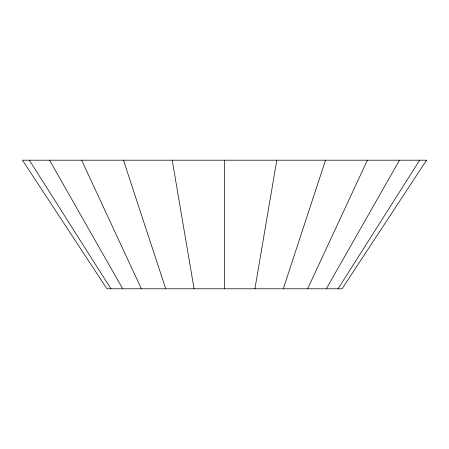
<?xml version="1.0" encoding="UTF-8"?>
<svg xmlns="http://www.w3.org/2000/svg" width="449" height="449" viewBox="0 0 449 449"><rect width="100%" height="100%" fill="white"/><g stroke="black" fill="none" stroke-linecap="round" stroke-linejoin="round"><path stroke-width="0.67" d="M254.925 288.791L276.792 160.209M283.28 288.791L325.525 160.209M307.627 288.791L367.372 160.209M326.305 288.791L399.481 160.209M338.052 288.791L419.663 160.209M29.337 160.209L110.948 288.791M49.519 160.209L122.695 288.791M81.628 160.209L141.373 288.791M123.475 160.209L165.72 288.791M172.208 160.209L194.075 288.791M224.5 160.209L224.5 288.791M426.55 160.209L342.054 288.791L106.946 288.791L22.45 160.209L426.55 160.209"/></g></svg>
